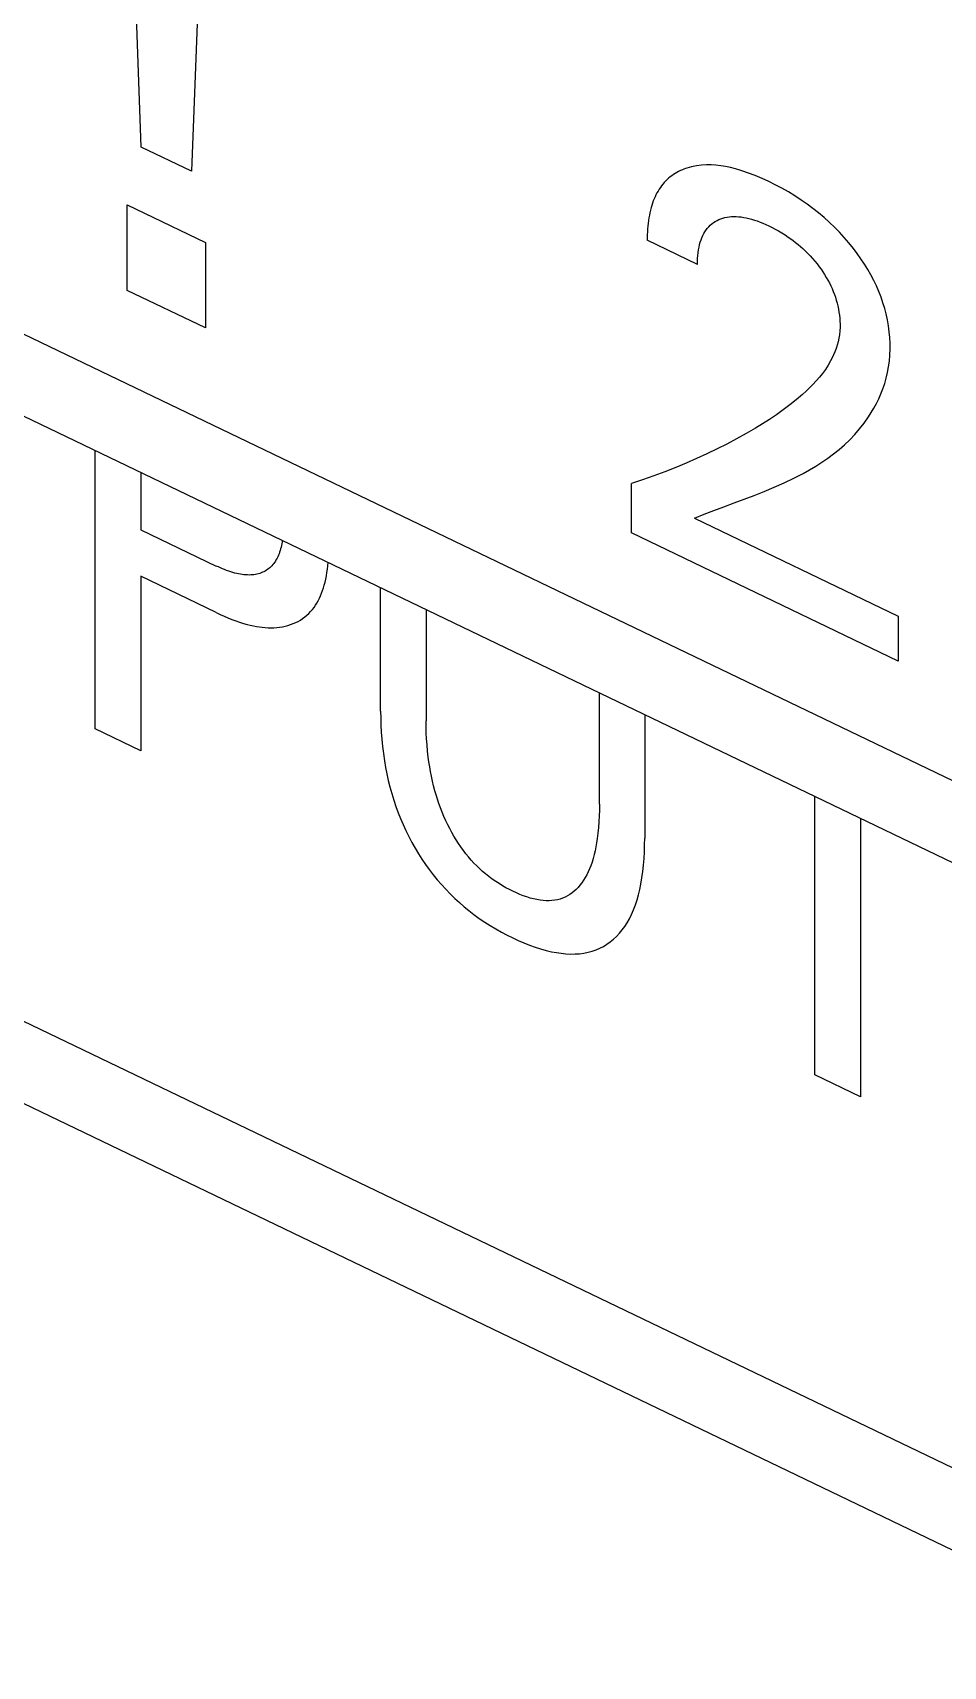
# Model space of a CAD drawing. Extents: x 0 to 420, y 0 to 297.
# Drawn here: x 165.53 to 169.51, y 130.12 to 137.26 of the extents above; entities that cross this region are included whole.
import ezdxf

# ---------------------------------------------------------------- set-up
doc = ezdxf.new("R2010")
doc.units = 0
doc.header["$LTSCALE"] = 23.1
doc.layers.add('40000_ISO', color=7, linetype='CONTINUOUS')

msp = doc.modelspace()

# ---------------------------------------------------------------- linework, layer by layer
at = {"layer": '40000_ISO', "color": 7, "linetype": 'CONTINUOUS'}
for p, q in [((151.239, 142.7894), (204.6505, 117.1157)), ((151.4456, 142.3318), (204.8571, 116.6581)), ((166.0043, 136.7559), (165.9311, 138.7483)), ((166.2971, 138.5724), (166.2239, 136.6503)), ((210.0891, 111.4974), (156.6777, 137.171)), ((156.8843, 136.7134), (210.2957, 111.0398)), ((166.2239, 136.6503), (166.0043, 136.7559)), ((168.3227, 136.6307), (168.3157, 136.6254)), ((168.33, 136.6358), (168.3227, 136.6307)), ((168.3375, 136.6406), (168.33, 136.6358)), ((168.3451, 136.6451), (168.3375, 136.6406)), ((168.3529, 136.6493), (168.3451, 136.6451)), ((168.3609, 136.6532), (168.3529, 136.6493)), ((168.3691, 136.6568), (168.3609, 136.6532)), ((168.3756, 136.6594), (168.3691, 136.6568)), ((168.3822, 136.6619), (168.3756, 136.6594)), ((168.3888, 136.6642), (168.3822, 136.6619)), ((168.4093, 136.6699), (168.3888, 136.6642)), ((168.4305, 136.6742), (168.4093, 136.6699)), ((168.4524, 136.6769), (168.4305, 136.6742)), ((168.475, 136.6781), (168.4524, 136.6769)), ((168.4952, 136.6779), (168.475, 136.6781)), ((168.5157, 136.6765), (168.4952, 136.6779)), ((168.5366, 136.6741), (168.5157, 136.6765)), ((168.5578, 136.6707), (168.5366, 136.6741)), ((168.5792, 136.6662), (168.5578, 136.6707)), ((168.6008, 136.6609), (168.5792, 136.6662)), ((168.6297, 136.6524), (168.6008, 136.6609)), ((168.6587, 136.6425), (168.6297, 136.6524)), ((168.6879, 136.6312), (168.6587, 136.6425)), ((168.7172, 136.6188), (168.6879, 136.6312)), ((168.2582, 136.5557), (168.2539, 136.5472)), ((168.2629, 136.5639), (168.2582, 136.5557)), ((168.2677, 136.5719), (168.2629, 136.5639)), ((168.2729, 136.5796), (168.2677, 136.5719)), ((168.2783, 136.5871), (168.2729, 136.5796)), ((168.2839, 136.5942), (168.2783, 136.5871)), ((168.2898, 136.601), (168.2839, 136.5942)), ((168.2959, 136.6076), (168.2898, 136.601)), ((168.3023, 136.6138), (168.2959, 136.6076)), ((168.3089, 136.6197), (168.3023, 136.6138)), ((168.3157, 136.6254), (168.3089, 136.6197)), ((168.7466, 136.6052), (168.7172, 136.6188)), ((168.7752, 136.5911), (168.7466, 136.6052)), ((168.8038, 136.5759), (168.7752, 136.5911)), ((168.8323, 136.5597), (168.8038, 136.5759)), ((168.8606, 136.5425), (168.8323, 136.5597)), ((165.9433, 136.1297), (165.9433, 136.5037)), ((165.9433, 136.5037), (166.2849, 136.3395)), ((168.2328, 136.4915), (168.2299, 136.4805)), ((168.2357, 136.5013), (168.2328, 136.4915)), ((168.2388, 136.5109), (168.2357, 136.5013)), ((168.2422, 136.5203), (168.2388, 136.5109)), ((168.2459, 136.5295), (168.2422, 136.5203)), ((168.2497, 136.5384), (168.2459, 136.5295)), ((168.2539, 136.5472), (168.2497, 136.5384)), ((168.8889, 136.5241), (168.8606, 136.5425)), ((168.9142, 136.5066), (168.8889, 136.5241)), ((168.9392, 136.4881), (168.9142, 136.5066)), ((168.964, 136.4686), (168.9392, 136.4881)), ((168.2194, 136.4227), (168.2182, 136.4106)), ((168.221, 136.4346), (168.2194, 136.4227)), ((168.2228, 136.4464), (168.221, 136.4346)), ((168.2249, 136.4579), (168.2228, 136.4464)), ((168.2272, 136.4693), (168.2249, 136.4579)), ((168.2299, 136.4805), (168.2272, 136.4693)), ((168.4848, 136.4081), (168.4913, 136.4145)), ((168.4913, 136.4145), (168.4981, 136.4203)), ((168.4981, 136.4203), (168.5053, 136.4257)), ((168.5053, 136.4257), (168.5129, 136.4306)), ((168.5129, 136.4306), (168.5207, 136.435)), ((168.5207, 136.435), (168.5289, 136.4389)), ((168.5289, 136.4389), (168.5374, 136.4424)), ((168.5374, 136.4424), (168.5462, 136.4453)), ((168.5462, 136.4453), (168.5553, 136.4478)), ((168.5553, 136.4478), (168.5646, 136.4497)), ((168.5646, 136.4497), (168.5741, 136.4511)), ((168.5741, 136.4511), (168.5839, 136.452)), ((168.5839, 136.452), (168.5942, 136.4524)), ((168.5942, 136.4524), (168.6046, 136.4523)), ((168.6046, 136.4523), (168.6153, 136.4517)), ((168.6153, 136.4517), (168.6261, 136.4505)), ((168.6261, 136.4505), (168.637, 136.4489)), ((168.637, 136.4489), (168.648, 136.4468)), ((168.648, 136.4468), (168.6592, 136.4443)), ((168.6592, 136.4443), (168.6715, 136.441)), ((168.6715, 136.441), (168.6839, 136.4372)), ((168.6839, 136.4372), (168.6964, 136.4329)), ((168.6964, 136.4329), (168.7089, 136.4282)), ((168.7089, 136.4282), (168.7214, 136.4231)), ((168.7214, 136.4231), (168.734, 136.4176)), ((168.734, 136.4176), (168.7466, 136.4117)), ((168.7466, 136.4117), (168.7609, 136.4047)), ((168.9883, 136.4481), (168.964, 136.4686)), ((169.0123, 136.4266), (168.9883, 136.4481)), ((169.0343, 136.4055), (169.0123, 136.4266)), ((168.2159, 136.3737), (168.2157, 136.3612)), ((168.2157, 136.3612), (168.2157, 136.3486)), ((168.435, 136.2432), (168.2157, 136.3486)), ((168.2164, 136.3862), (168.2159, 136.3737)), ((168.2172, 136.3985), (168.2164, 136.3862)), ((168.2182, 136.4106), (168.2172, 136.3985)), ((168.4445, 136.3302), (168.4474, 136.3404)), ((168.4474, 136.3404), (168.4506, 136.3503)), ((168.4506, 136.3503), (168.4543, 136.3598)), ((168.4543, 136.3598), (168.4583, 136.369)), ((168.4583, 136.369), (168.4628, 136.3778)), ((168.4628, 136.3778), (168.4677, 136.3862)), ((168.4677, 136.3862), (168.4731, 136.3941)), ((168.4731, 136.3941), (168.4788, 136.4013)), ((168.4788, 136.4013), (168.4848, 136.4081)), ((168.7609, 136.4047), (168.7751, 136.3972)), ((168.7751, 136.3972), (168.7894, 136.3893)), ((168.7894, 136.3893), (168.8036, 136.3809)), ((168.8036, 136.3809), (168.8177, 136.3721)), ((168.8177, 136.3721), (168.8318, 136.3627)), ((168.8318, 136.3627), (168.8426, 136.3551)), ((168.8426, 136.3551), (168.8533, 136.3473)), ((168.8533, 136.3473), (168.8639, 136.3391)), ((169.0558, 136.3835), (169.0343, 136.4055)), ((169.0768, 136.3607), (169.0558, 136.3835)), ((169.0971, 136.3371), (169.0768, 136.3607)), ((166.2849, 136.3395), (166.2849, 135.9655)), ((168.4351, 136.2562), (168.4356, 136.2691)), ((168.4356, 136.2691), (168.4365, 136.2818)), ((168.4365, 136.2818), (168.4379, 136.2943)), ((168.4379, 136.2943), (168.4396, 136.3066)), ((168.4396, 136.3066), (168.4419, 136.3185)), ((168.4419, 136.3185), (168.4445, 136.3302)), ((168.8639, 136.3391), (168.8745, 136.3306)), ((168.8745, 136.3306), (168.8849, 136.3218)), ((168.8849, 136.3218), (168.8951, 136.3126)), ((168.8951, 136.3126), (168.9053, 136.3032)), ((168.9053, 136.3032), (168.9162, 136.2924)), ((168.9162, 136.2924), (168.9269, 136.2813)), ((168.9269, 136.2813), (168.9374, 136.2697)), ((168.9374, 136.2697), (168.9476, 136.2579)), ((169.1168, 136.3127), (169.0971, 136.3371)), ((169.1336, 136.2906), (169.1168, 136.3127)), ((169.1497, 136.2679), (169.1336, 136.2906)), ((168.435, 136.2432), (168.4351, 136.2562)), ((168.9476, 136.2579), (168.9575, 136.2457)), ((168.9575, 136.2457), (168.967, 136.2332)), ((168.967, 136.2332), (168.9753, 136.2218)), ((168.9753, 136.2218), (168.9832, 136.2103)), ((168.9832, 136.2103), (168.9909, 136.1985)), ((168.9909, 136.1985), (168.9981, 136.1865)), ((169.1651, 136.2448), (169.1497, 136.2679)), ((169.1797, 136.2212), (169.1651, 136.2448)), ((169.1933, 136.1973), (169.1797, 136.2212)), ((166.2849, 135.9655), (165.9433, 136.1297)), ((168.9981, 136.1865), (169.0051, 136.1744)), ((169.0051, 136.1744), (169.0116, 136.1622)), ((169.0116, 136.1622), (169.0176, 136.1499)), ((169.0176, 136.1499), (169.0233, 136.1374)), ((169.0233, 136.1374), (169.0285, 136.1248)), ((169.206, 136.1731), (169.1933, 136.1973)), ((169.2175, 136.1489), (169.206, 136.1731)), ((169.2279, 136.1246), (169.2175, 136.1489)), ((169.0285, 136.1248), (169.0332, 136.1122)), ((169.0332, 136.1122), (169.0376, 136.0996)), ((169.0376, 136.0996), (169.0415, 136.087)), ((169.0415, 136.087), (169.0449, 136.0744)), ((169.0449, 136.0744), (169.048, 136.0619)), ((169.048, 136.0619), (169.0509, 136.0481)), ((169.2374, 136.1001), (169.2279, 136.1246)), ((169.2458, 136.0756), (169.2374, 136.1001)), ((169.2532, 136.0512), (169.2458, 136.0756)), ((169.0509, 136.0481), (169.0534, 136.0345)), ((169.0534, 136.0345), (169.0553, 136.0211)), ((169.0553, 136.0211), (169.0567, 136.0078)), ((169.0567, 136.0078), (169.0577, 135.9947)), ((169.0577, 135.9947), (169.0582, 135.9818)), ((169.2596, 136.0268), (169.2532, 136.0512)), ((169.2654, 136.0004), (169.2596, 136.0268)), ((169.27, 135.9743), (169.2654, 136.0004)), ((169.053, 135.9203), (169.0496, 135.905)), ((169.0555, 135.9361), (169.053, 135.9203)), ((169.0572, 135.9524), (169.0555, 135.9361)), ((169.0581, 135.9692), (169.0572, 135.9524)), ((169.0582, 135.9818), (169.0581, 135.9692)), ((169.2735, 135.9486), (169.27, 135.9743)), ((169.2759, 135.9232), (169.2735, 135.9486)), ((169.2772, 135.8983), (169.2759, 135.9232)), ((169.03, 135.8481), (169.0237, 135.835)), ((169.0357, 135.8617), (169.03, 135.8481)), ((169.041, 135.8757), (169.0357, 135.8617)), ((169.0456, 135.8901), (169.041, 135.8757)), ((169.0496, 135.905), (169.0456, 135.8901)), ((169.274, 135.8207), (169.2764, 135.847)), ((169.2764, 135.847), (169.2774, 135.8739)), ((169.2774, 135.8739), (169.2772, 135.8983)), ((168.994, 135.7846), (168.9814, 135.767)), ((169.006, 135.803), (168.994, 135.7846)), ((169.0171, 135.8222), (169.006, 135.803)), ((169.0237, 135.835), (169.0171, 135.8222)), ((169.26, 135.746), (169.2658, 135.7702)), ((169.2658, 135.7702), (169.2705, 135.7951)), ((169.2705, 135.7951), (169.274, 135.8207)), ((168.9249, 135.7037), (168.9096, 135.6892)), ((168.9398, 135.7186), (168.9249, 135.7037)), ((168.9542, 135.7341), (168.9398, 135.7186)), ((168.9681, 135.7502), (168.9542, 135.7341)), ((168.9814, 135.767), (168.9681, 135.7502)), ((169.2368, 135.6776), (169.2454, 135.6997)), ((169.2454, 135.6997), (169.2532, 135.7225)), ((169.2532, 135.7225), (169.26, 135.746)), ((168.8384, 135.629), (168.8095, 135.6073)), ((168.8666, 135.6516), (168.8384, 135.629)), ((168.8941, 135.6751), (168.8666, 135.6516)), ((168.9096, 135.6892), (168.8941, 135.6751)), ((169.2061, 135.6151), (169.217, 135.6353)), ((169.217, 135.6353), (169.2273, 135.6561)), ((169.2273, 135.6561), (169.2368, 135.6776)), ((168.7502, 135.5662), (168.7198, 135.5467)), ((168.7801, 135.5864), (168.7502, 135.5662)), ((168.8095, 135.6073), (168.7801, 135.5864)), ((169.1634, 135.55), (169.1823, 135.5768)), ((169.1823, 135.5768), (169.1945, 135.5956)), ((169.1945, 135.5956), (169.2061, 135.6151)), ((168.6479, 135.5038), (168.6062, 135.4806)), ((168.6891, 135.5279), (168.6479, 135.5038)), ((168.7198, 135.5467), (168.6891, 135.5279)), ((169.1004, 135.4773), (169.1224, 135.5003)), ((169.1224, 135.5003), (169.1434, 135.5245)), ((169.1434, 135.5245), (169.1634, 135.55)), ((165.8036, 134.2133), (165.8036, 135.4303)), ((168.4766, 135.4153), (168.4316, 135.3948)), ((168.5212, 135.4367), (168.4766, 135.4153)), ((168.5639, 135.4582), (168.5212, 135.4367)), ((168.6062, 135.4806), (168.5639, 135.4582)), ((169.0043, 135.3964), (169.0295, 135.4151)), ((169.0295, 135.4151), (169.0539, 135.4348)), ((169.0539, 135.4348), (169.0776, 135.4555)), ((169.0776, 135.4555), (169.1004, 135.4773)), ((168.3402, 135.356), (168.2924, 135.3373)), ((168.3862, 135.375), (168.3402, 135.356)), ((168.4316, 135.3948), (168.3862, 135.375)), ((168.8971, 135.3302), (168.9248, 135.3456)), ((168.9248, 135.3456), (168.9519, 135.3617)), ((168.9519, 135.3617), (168.9784, 135.3786)), ((168.9784, 135.3786), (169.0043, 135.3964)), ((166.0025, 135.3347), (166.0025, 135.0839)), ((168.1954, 135.3022), (168.1462, 135.2859)), ((168.1462, 135.0708), (168.1462, 135.2859)), ((168.2441, 135.3194), (168.1954, 135.3022)), ((168.2924, 135.3373), (168.2441, 135.3194)), ((168.7268, 135.2515), (168.7703, 135.2697)), ((168.7703, 135.2697), (168.8133, 135.2887)), ((168.8133, 135.2887), (168.8557, 135.3088)), ((168.8557, 135.3088), (168.8971, 135.3302)), ((168.5509, 135.1844), (168.5948, 135.2008)), ((168.5948, 135.2008), (168.6388, 135.2173)), ((168.6388, 135.2173), (168.6829, 135.2341)), ((168.6829, 135.2341), (168.7268, 135.2515)), ((168.4218, 135.1343), (168.4642, 135.1514)), ((168.4218, 135.1343), (169.3121, 134.7064)), ((168.4642, 135.1514), (168.5073, 135.168)), ((168.5073, 135.168), (168.5509, 135.1844)), ((166.0025, 135.0839), (166.3322, 134.9254)), ((169.3121, 134.5103), (168.1462, 135.0708)), ((166.6093, 134.9862), (166.6068, 134.9792)), ((166.6115, 134.9933), (166.6093, 134.9862)), ((166.6136, 135.0007), (166.6115, 134.9933)), ((166.6155, 135.0081), (166.6136, 135.0007)), ((166.6171, 135.0153), (166.6155, 135.0081)), ((166.6185, 135.0225), (166.6171, 135.0153)), ((166.6198, 135.0299), (166.6185, 135.0225)), ((166.6209, 135.0374), (166.6198, 135.0299)), ((166.3414, 134.9211), (166.3322, 134.9254)), ((166.3505, 134.917), (166.3414, 134.9211)), ((166.3596, 134.9131), (166.3505, 134.917)), ((166.3687, 134.9094), (166.3596, 134.9131)), ((166.5614, 134.9139), (166.5564, 134.9101)), ((166.5662, 134.9179), (166.5614, 134.9139)), ((166.5708, 134.9221), (166.5662, 134.9179)), ((166.5753, 134.9266), (166.5708, 134.9221)), ((166.5795, 134.9313), (166.5753, 134.9266)), ((166.5835, 134.9363), (166.5795, 134.9313)), ((166.5873, 134.9414), (166.5835, 134.9363)), ((166.5911, 134.9472), (166.5873, 134.9414)), ((166.5947, 134.9532), (166.5911, 134.9472)), ((166.5981, 134.9594), (166.5947, 134.9532)), ((166.6012, 134.9658), (166.5981, 134.9594)), ((166.6041, 134.9724), (166.6012, 134.9658)), ((166.6068, 134.9792), (166.6041, 134.9724)), ((166.8182, 134.9113), (166.8199, 134.9261)), ((166.8199, 134.9261), (166.8213, 134.9411)), ((166.0025, 134.8803), (166.0025, 134.1177)), ((166.3322, 134.7217), (166.0025, 134.8803)), ((166.3778, 134.9059), (166.3687, 134.9094)), ((166.3869, 134.9027), (166.3778, 134.9059)), ((166.396, 134.8997), (166.3869, 134.9027)), ((166.405, 134.897), (166.396, 134.8997)), ((166.414, 134.8945), (166.405, 134.897)), ((166.422, 134.8925), (166.414, 134.8945)), ((166.4299, 134.8908), (166.422, 134.8925)), ((166.4378, 134.8893), (166.4299, 134.8908)), ((166.4456, 134.8881), (166.4378, 134.8893)), ((166.4533, 134.8872), (166.4456, 134.8881)), ((166.461, 134.8865), (166.4533, 134.8872)), ((166.4685, 134.8861), (166.461, 134.8865)), ((166.476, 134.886), (166.4685, 134.8861)), ((166.4834, 134.8862), (166.476, 134.886)), ((166.4902, 134.8866), (166.4834, 134.8862)), ((166.497, 134.8874), (166.4902, 134.8866)), ((166.5036, 134.8884), (166.497, 134.8874)), ((166.5101, 134.8897), (166.5036, 134.8884)), ((166.5164, 134.8913), (166.5101, 134.8897)), ((166.5227, 134.8932), (166.5164, 134.8913)), ((166.5287, 134.8954), (166.5227, 134.8932)), ((166.5346, 134.8978), (166.5287, 134.8954)), ((166.5404, 134.9005), (166.5346, 134.8978)), ((166.5459, 134.9034), (166.5404, 134.9005)), ((166.5513, 134.9067), (166.5459, 134.9034)), ((166.5564, 134.9101), (166.5513, 134.9067)), ((166.801, 134.8299), (166.8045, 134.842)), ((166.8045, 134.842), (166.8077, 134.8543)), ((166.8077, 134.8543), (166.8109, 134.8682)), ((166.8109, 134.8682), (166.8137, 134.8823)), ((166.8137, 134.8823), (166.8161, 134.8967)), ((166.8161, 134.8967), (166.8182, 134.9113)), ((166.7723, 134.7637), (166.778, 134.7739)), ((166.778, 134.7739), (166.7833, 134.7844)), ((166.7833, 134.7844), (166.7883, 134.7953)), ((166.7883, 134.7953), (166.7929, 134.8066)), ((166.7929, 134.8066), (166.7971, 134.8181)), ((166.7971, 134.8181), (166.801, 134.8299)), ((167.0505, 134.2912), (167.0505, 134.8309)), ((166.3322, 134.7217), (166.3493, 134.7137)), ((166.3493, 134.7137), (166.3663, 134.7061)), ((166.3663, 134.7061), (166.3834, 134.6989)), ((166.3834, 134.6989), (166.4004, 134.6922)), ((166.7096, 134.6957), (166.719, 134.7026)), ((166.719, 134.7026), (166.7279, 134.71)), ((166.7279, 134.71), (166.7365, 134.7179)), ((166.7365, 134.7179), (166.7446, 134.7263)), ((166.7446, 134.7263), (166.7524, 134.7352)), ((166.7524, 134.7352), (166.7597, 134.7446)), ((166.7597, 134.7446), (166.7662, 134.754)), ((166.7662, 134.754), (166.7723, 134.7637)), ((167.2494, 134.7353), (167.2494, 134.2491)), ((169.3121, 134.7064), (169.3121, 134.5103)), ((166.4004, 134.6922), (166.4174, 134.6859)), ((166.4174, 134.6859), (166.4343, 134.6802)), ((166.4343, 134.6802), (166.4511, 134.6749)), ((166.4511, 134.6749), (166.4679, 134.6702)), ((166.4679, 134.6702), (166.4812, 134.6669)), ((166.4812, 134.6669), (166.4944, 134.664)), ((166.4944, 134.664), (166.5076, 134.6615)), ((166.5076, 134.6615), (166.5206, 134.6594)), ((166.5206, 134.6594), (166.5335, 134.6578)), ((166.5335, 134.6578), (166.5463, 134.6566)), ((166.5463, 134.6566), (166.5589, 134.6558)), ((166.5589, 134.6558), (166.5714, 134.6555)), ((166.5714, 134.6555), (166.5837, 134.6558)), ((166.5837, 134.6558), (166.5966, 134.6566)), ((166.5966, 134.6566), (166.6092, 134.658)), ((166.6092, 134.658), (166.6216, 134.6599)), ((166.6216, 134.6599), (166.6338, 134.6624)), ((166.6338, 134.6624), (166.6457, 134.6655)), ((166.6457, 134.6655), (166.6573, 134.6692)), ((166.6573, 134.6692), (166.6685, 134.6735)), ((166.6685, 134.6735), (166.6795, 134.6783)), ((166.6795, 134.6783), (166.6899, 134.6836)), ((166.6899, 134.6836), (166.6999, 134.6894)), ((166.6999, 134.6894), (166.7096, 134.6957)), ((168.0068, 133.885), (168.0068, 134.3713)), ((167.0505, 134.2912), (167.0508, 134.261)), ((168.2046, 134.2762), (168.2046, 133.7364)), ((166.0025, 134.1177), (165.8036, 134.2133)), ((167.0508, 134.261), (167.0517, 134.2305)), ((167.0517, 134.2305), (167.0533, 134.1997)), ((167.0533, 134.1997), (167.0556, 134.1686)), ((167.2496, 134.2231), (167.2494, 134.2491)), ((167.2503, 134.1969), (167.2496, 134.2231)), ((167.0556, 134.1686), (167.0587, 134.1372)), ((167.0587, 134.1372), (167.0625, 134.1055)), ((167.2516, 134.1704), (167.2503, 134.1969)), ((167.2534, 134.1437), (167.2516, 134.1704)), ((167.2559, 134.1167), (167.2534, 134.1437)), ((167.0625, 134.1055), (167.0673, 134.0736)), ((167.0673, 134.0736), (167.0721, 134.0455)), ((167.259, 134.0896), (167.2559, 134.1167)), ((167.2618, 134.0691), (167.259, 134.0896)), ((167.2649, 134.0484), (167.2618, 134.0691)), ((167.0721, 134.0455), (167.0777, 134.0172)), ((167.0777, 134.0172), (167.084, 133.9888)), ((167.084, 133.9888), (167.0911, 133.9602)), ((167.2686, 134.0277), (167.2649, 134.0484)), ((167.2726, 134.0068), (167.2686, 134.0277)), ((167.2772, 133.9859), (167.2726, 134.0068)), ((167.2822, 133.9648), (167.2772, 133.9859)), ((167.0911, 133.9602), (167.0991, 133.9315)), ((167.0991, 133.9315), (167.1079, 133.9027)), ((167.2878, 133.9437), (167.2822, 133.9648)), ((167.2933, 133.9249), (167.2878, 133.9437)), ((167.2992, 133.906), (167.2933, 133.9249)), ((168.9486, 132.7015), (168.9486, 133.9185)), ((167.1079, 133.9027), (167.1176, 133.8739)), ((167.1176, 133.8739), (167.1272, 133.8476)), ((167.1272, 133.8476), (167.1376, 133.8214)), ((167.3055, 133.8871), (167.2992, 133.906)), ((167.3124, 133.8681), (167.3055, 133.8871)), ((167.3197, 133.8492), (167.3124, 133.8681)), ((167.3275, 133.8304), (167.3197, 133.8492)), ((168.0065, 133.8591), (168.0058, 133.8335)), ((168.0068, 133.885), (168.0065, 133.8591)), ((167.1376, 133.8214), (167.1488, 133.7952)), ((167.1488, 133.7952), (167.1608, 133.7692)), ((167.3359, 133.8115), (167.3275, 133.8304)), ((167.3439, 133.7948), (167.3359, 133.8115)), ((167.3523, 133.7781), (167.3439, 133.7948)), ((167.3611, 133.7616), (167.3523, 133.7781)), ((168.0028, 133.7831), (168.0003, 133.7584)), ((168.0046, 133.8082), (168.0028, 133.7831)), ((168.0058, 133.8335), (168.0046, 133.8082)), ((169.1475, 133.8229), (169.1475, 132.6059)), ((167.1608, 133.7692), (167.1736, 133.7433)), ((167.1736, 133.7433), (167.1871, 133.7176)), ((167.1871, 133.7176), (167.2015, 133.6922)), ((167.3703, 133.7452), (167.3611, 133.7616)), ((167.3801, 133.7291), (167.3703, 133.7452)), ((167.3902, 133.7132), (167.3801, 133.7291)), ((167.4009, 133.6976), (167.3902, 133.7132)), ((167.9945, 133.7163), (167.9914, 133.6987)), ((167.9973, 133.7341), (167.9945, 133.7163)), ((168.0003, 133.7584), (167.9973, 133.7341)), ((168.2034, 133.6769), (168.2043, 133.7065)), ((168.2043, 133.7065), (168.2046, 133.7364)), ((167.2015, 133.6922), (167.2159, 133.6683)), ((167.2159, 133.6683), (167.231, 133.6446)), ((167.231, 133.6446), (167.2467, 133.6214)), ((167.412, 133.6823), (167.4009, 133.6976)), ((167.423, 133.6681), (167.412, 133.6823)), ((167.4344, 133.6542), (167.423, 133.6681)), ((167.4462, 133.6407), (167.4344, 133.6542)), ((167.4584, 133.6276), (167.4462, 133.6407)), ((167.9743, 133.6316), (167.9688, 133.6158)), ((167.9793, 133.6478), (167.9743, 133.6316)), ((167.9838, 133.6644), (167.9793, 133.6478)), ((167.9878, 133.6814), (167.9838, 133.6644)), ((167.9914, 133.6987), (167.9878, 133.6814)), ((168.1995, 133.6187), (168.2018, 133.6476)), ((168.2018, 133.6476), (168.2034, 133.6769)), ((167.2467, 133.6214), (167.2632, 133.5986)), ((167.2632, 133.5986), (167.2802, 133.5764)), ((167.2802, 133.5764), (167.2978, 133.5547)), ((167.4708, 133.6149), (167.4584, 133.6276)), ((167.4835, 133.6027), (167.4708, 133.6149)), ((167.4964, 133.591), (167.4835, 133.6027)), ((167.5095, 133.5799), (167.4964, 133.591)), ((167.524, 133.5683), (167.5095, 133.5799)), ((167.5386, 133.5574), (167.524, 133.5683)), ((167.5534, 133.5471), (167.5386, 133.5574)), ((167.9445, 133.5641), (167.9373, 133.5522)), ((167.9513, 133.5764), (167.9445, 133.5641)), ((167.9576, 133.5891), (167.9513, 133.5764)), ((167.9634, 133.6023), (167.9576, 133.5891)), ((167.9688, 133.6158), (167.9634, 133.6023)), ((168.1879, 133.5349), (168.1926, 133.5623)), ((168.1926, 133.5623), (168.1965, 133.5903)), ((168.1965, 133.5903), (168.1995, 133.6187)), ((167.2978, 133.5547), (167.3159, 133.5336)), ((167.3159, 133.5336), (167.335, 133.5128)), ((167.335, 133.5128), (167.3545, 133.4926)), ((167.3545, 133.4926), (167.3745, 133.4732)), ((167.5683, 133.5374), (167.5534, 133.5471)), ((167.5833, 133.5283), (167.5683, 133.5374)), ((167.5983, 133.5197), (167.5833, 133.5283)), ((167.6134, 133.5116), (167.5983, 133.5197)), ((167.6286, 133.5041), (167.6134, 133.5116)), ((167.6438, 133.497), (167.6286, 133.5041)), ((167.659, 133.4905), (167.6438, 133.497)), ((167.6741, 133.4846), (167.659, 133.4905)), ((167.8774, 133.49), (167.8673, 133.4839)), ((167.8871, 133.4969), (167.8774, 133.49)), ((167.8963, 133.5043), (167.8871, 133.4969)), ((167.905, 133.5124), (167.8963, 133.5043)), ((167.9134, 133.521), (167.905, 133.5124)), ((167.9212, 133.5302), (167.9134, 133.521)), ((167.9295, 133.5409), (167.9212, 133.5302)), ((167.9373, 133.5522), (167.9295, 133.5409)), ((168.1711, 133.4662), (168.1774, 133.4886)), ((168.1774, 133.4886), (168.183, 133.5115)), ((168.183, 133.5115), (168.1879, 133.5349)), ((167.3745, 133.4732), (167.3949, 133.4546)), ((167.3949, 133.4546), (167.4157, 133.4367)), ((167.4157, 133.4367), (167.4367, 133.4195)), ((167.4367, 133.4195), (167.4579, 133.4032)), ((167.6891, 133.4793), (167.6741, 133.4846)), ((167.7041, 133.4746), (167.6891, 133.4793)), ((167.7189, 133.4707), (167.7041, 133.4746)), ((167.7336, 133.4675), (167.7189, 133.4707)), ((167.7481, 133.4652), (167.7336, 133.4675)), ((167.7612, 133.4637), (167.7481, 133.4652)), ((167.7742, 133.463), (167.7612, 133.4637)), ((167.7869, 133.463), (167.7742, 133.463)), ((167.7993, 133.4637), (167.7869, 133.463)), ((167.8114, 133.4651), (167.7993, 133.4637)), ((167.8232, 133.4673), (167.8114, 133.4651)), ((167.8346, 133.4702), (167.8232, 133.4673)), ((167.8457, 133.4739), (167.8346, 133.4702)), ((167.8567, 133.4785), (167.8457, 133.4739)), ((167.8673, 133.4839), (167.8567, 133.4785)), ((168.1472, 133.4031), (168.156, 133.4234)), ((168.156, 133.4234), (168.164, 133.4445)), ((168.164, 133.4445), (168.1711, 133.4662)), ((167.4579, 133.4032), (167.4818, 133.3859)), ((167.4818, 133.3859), (167.5058, 133.3696)), ((167.5058, 133.3696), (167.5299, 133.3542)), ((167.5299, 133.3542), (167.5542, 133.3396)), ((168.1063, 133.335), (168.1175, 133.3504)), ((168.1175, 133.3504), (168.1279, 133.3666)), ((168.1279, 133.3666), (168.1375, 133.3836)), ((168.1375, 133.3836), (168.1472, 133.4031)), ((167.5542, 133.3396), (167.5786, 133.3259)), ((167.5786, 133.3259), (167.6031, 133.313)), ((167.6031, 133.313), (167.6276, 133.3009)), ((167.6276, 133.3009), (167.652, 133.2895)), ((167.652, 133.2895), (167.6765, 133.2789)), ((167.6765, 133.2789), (167.7009, 133.2691)), ((168.0241, 133.2634), (168.0392, 133.2725)), ((168.0392, 133.2725), (168.0537, 133.2826)), ((168.0537, 133.2826), (168.068, 133.2942)), ((168.068, 133.2942), (168.0815, 133.3068)), ((168.0815, 133.3068), (168.0943, 133.3205)), ((168.0943, 133.3205), (168.1063, 133.335)), ((167.7009, 133.2691), (167.7252, 133.2603)), ((167.7252, 133.2603), (167.7493, 133.2525)), ((167.7493, 133.2525), (167.7734, 133.2457)), ((167.7734, 133.2457), (167.7972, 133.2401)), ((167.7972, 133.2401), (167.8184, 133.236)), ((167.8184, 133.236), (167.8394, 133.233)), ((167.8394, 133.233), (167.8602, 133.2309)), ((167.8602, 133.2309), (167.8806, 133.23)), ((167.8806, 133.23), (167.9006, 133.2301)), ((167.9006, 133.2301), (167.9202, 133.2315)), ((167.9202, 133.2315), (167.9392, 133.234)), ((167.9392, 133.234), (167.9574, 133.2376)), ((167.9574, 133.2376), (167.975, 133.2424)), ((167.975, 133.2424), (167.992, 133.2483)), ((167.992, 133.2483), (168.0084, 133.2553)), ((168.0084, 133.2553), (168.0241, 133.2634)), ((169.1475, 132.6059), (168.9486, 132.7015))]:
    msp.add_line(p, q, dxfattribs=at)

doc.saveas('drawing.dxf')
